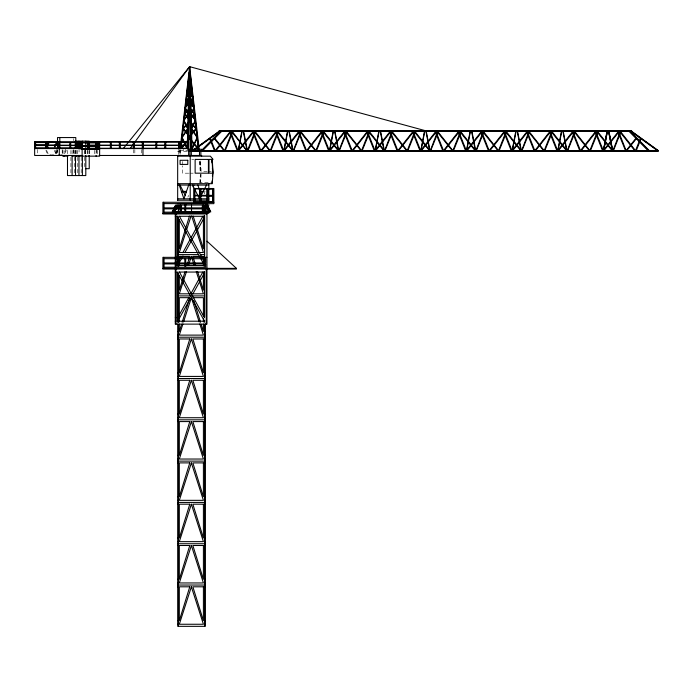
<?xml version="1.0" encoding="UTF-8"?>
<svg xmlns="http://www.w3.org/2000/svg" width="693" height="693" viewBox="0 0 693 693"><rect width="100%" height="100%" fill="white"/><g stroke="black" fill="none" stroke-linecap="round" stroke-linejoin="round"><path stroke-width="0.52" stroke-dasharray="3.46 2.6" d="M199.775 182.683L200.355 174.61M200.156 182.9L200.805 173.891M201.117 174.428L200.546 182.354L211.668 182.354M204.227 193.919L205.093 191.389M187.846 197.115L188.713 195.391M189.258 150.641L177.668 150.641L177.668 151.334L188.548 151.334M191.779 159.416L193.823 159.416M207.233 171.388L201.143 171.388L200.546 161.521M208.246 171.388L211.296 171.388M188.713 173.181L182.58 173.181L182.58 165.774M189.735 173.181L193.823 173.172M200.19 160.941L200.849 171.899M199.818 161.426L200.433 171.578M199.593 161.512L200.138 171.067M183.749 149.264L183.749 150.641M182.58 161.53L182.58 164.709M180.492 149.558L180.492 154.478M180.076 151.334L180.076 154.426M179.911 150.641L179.911 151.334M179.227 149.558L179.227 154.478M178.699 151.334L178.699 154.426M178.551 149.264L178.551 150.641M141.736 149.558L141.736 154.478M134.84 149.558L134.84 154.478M133.567 149.558L133.567 154.478M97.306 150.303L97.306 155.466M96.57 149.264L96.57 154.426M96.093 150.303L96.093 155.466M94.265 150.303L94.265 155.466M89.232 150.346L89.18 154.478M89.163 150.303L89.163 154.426M87.916 150.303L87.916 154.426M87.335 150.303L87.335 154.426M85.802 150.346L85.802 154.444M85.62 150.251L85.62 154.184M85.022 150.303L85.022 154.426M84.607 150.346L84.607 155.466M84.607 157.198L84.607 168.685M81.185 157.198L81.185 174.584M79.063 148.579L79.063 154.478M77.763 150.346L77.763 154.444M77.763 157.233L77.763 174.489M76.802 150.303L76.802 154.426M75.797 150.199L75.797 154.409M75.572 150.303L75.528 154.444M74.333 150.346L74.333 154.444M74.333 157.233L74.333 175.563M73.744 149.558L73.744 154.478M73.484 138.617L73.484 140.722M73.484 150.199L73.484 154.409M72.107 150.346L72.107 154.444M70.911 150.346L70.911 154.444M70.911 157.233L70.911 174.489M67.49 150.346L67.49 154.444M64.025 150.303L64.025 154.426M62.794 150.303L62.794 154.426M62.197 149.558L62.197 154.478M57.476 149.558L57.476 154.478M56.887 148.579L56.887 154.478M37.708 149.558L37.708 154.478M56.661 153.404A6.887 5.709 90 0 1 55.18 150.32M66.207 150.32A6.887 5.709 90 0 1 64.726 153.404M55.89 153.404A6.887 5.709 90 0 1 54.219 148.536M65.627 148.536A6.887 5.709 90 0 1 63.964 153.404M48.189 153.404A6.887 5.709 90 0 1 46.708 150.32M57.736 150.32A6.887 5.709 90 0 1 55.076 154.496M56.965 150.32A6.887 5.709 -90 0 1 55.492 153.404M47.419 153.404A6.887 5.709 -90 0 1 45.946 150.32"/><path stroke-width="1.04" d="M188.652 149.264L189.856 72.644L198.371 149.264L188.825 137.959L196.128 129.071L189.094 120.747L194.473 114.206L189.293 108.073L193.252 103.248L189.466 97.488L192.273 94.465L189.561 90.87L191.632 88.652L188.106 84.39L189.57 82.458M187.803 148.198L189.631 66.658L425.346 130.682M211.937 182.9L212.075 180.899M212.439 175.892L212.656 172.886M180.778 148.241L189.18 72.644L187.249 148.293L182.016 137.136L187.76 128.361L183.905 120.08L188.132 113.635L185.3 107.58L188.409 102.833L186.469 97.055L188.635 94.066L187.188 90.558L188.773 88.366L187.716 85.793L188.886 84.182L188.115 82.233M180.197 148.198L189.631 66.658L123.259 148.579M238.392 150.641L242.126 131.367M284.052 150.641L287.777 131.367M329.703 150.641L333.437 131.367M375.363 150.641L379.097 131.367M421.023 150.641L424.757 131.367M466.684 150.641L470.408 131.367M512.344 150.641L516.068 131.367M557.995 150.641L561.728 131.367M607.389 131.367L603.655 150.641L607.406 131.367M194.092 149.402L218.988 131.367L219.118 130.682L631.609 130.682L631.739 131.367L658.35 150.641L658.35 151.334L188.124 151.334M241.952 130.682L238.037 151.334M287.604 130.682L283.688 151.334M333.264 130.682L329.348 151.334M378.924 130.682L375.008 151.334M424.584 130.682L420.668 151.334M470.244 130.682L466.328 151.334M515.895 130.682L511.98 151.334M561.555 130.682L557.64 151.334M210.308 138.288L215.202 150.641L230.397 131.367L238.037 150.641L253.231 131.367L260.863 150.641L276.057 131.367L283.688 150.641L298.882 131.367L306.523 150.641L321.717 131.367L329.348 150.641L344.542 131.367L352.183 150.641L367.377 131.367L375.008 150.641L390.202 131.367L397.834 150.641L413.028 131.367L420.668 150.641L435.862 131.367L443.494 150.641L458.688 131.367L466.328 150.641L481.522 131.367L489.154 150.641L504.348 131.367L511.98 150.641L527.174 131.367L534.814 150.641L550.008 131.367L557.64 150.641L572.834 131.367L580.465 150.641L595.668 131.367L603.3 150.641L607.215 130.682L603.3 151.334M630.084 130.682L629.946 131.367L648.96 150.641L648.96 151.334M189.458 216.077L179.322 248.874L179.322 219.283M185.022 271.734L179.322 290.176L179.322 275.381M186.919 265.584L189.778 256.358L179.322 256.358L179.322 265.869M181.54 324.307L179.322 331.479L179.322 324.081M182.172 322.262L189.778 297.669L179.322 297.669L179.322 321.968M186.157 231.245L179.322 252.503L203.413 252.503L191.692 216.069M186.807 229.227L191.043 216.069M186.486 271.543L179.322 293.815L203.413 293.815L196.249 271.543M188.435 265.471L191.363 256.358L194.3 265.471M182.9 323.986L179.322 335.117L203.413 335.117L199.835 323.986M183.55 321.959L191.363 297.669L199.177 321.959M188.652 185.066L183.94 198.83L179.236 185.066M191.155 82.233L190.384 84.182L191.545 85.793L190.488 88.366L192.082 90.558L190.636 94.066L192.801 97.055L190.861 102.833L193.971 107.58L191.138 113.635L195.357 120.08L191.511 128.361L197.254 137.136L192.022 148.293M612.69 151.334L620.322 131.367L635.524 150.641L640.419 138.288M613.444 150.641L620.59 132.718L634.753 150.641M636.269 150.641L641.025 138.73M225.208 150.641L232.476 132.761L246.803 150.641M248.033 150.641L255.301 132.761L269.629 150.641M270.868 150.641L278.127 132.761L292.463 150.641M293.693 150.641L300.961 132.761L315.289 150.641M316.528 150.641L323.787 132.761L338.123 150.641M339.353 150.641L346.621 132.761L360.949 150.641M362.179 150.641L369.447 132.761L383.775 150.641M385.013 150.641L392.273 132.761L406.609 150.641M407.839 150.641L415.107 132.761L429.435 150.641M430.674 150.641L437.933 132.761L452.269 150.641M453.499 150.641L460.767 132.761L475.095 150.641M476.325 150.641L483.593 132.761L497.92 150.641M499.159 150.641L506.418 132.761L520.755 150.641M521.985 150.641L529.253 132.761L543.581 150.641M544.819 150.641L552.078 132.761L566.415 150.641M567.645 150.641L574.904 132.761L589.241 150.641M590.471 150.641L597.738 132.761L612.066 150.641M191.181 82.458L190.384 84.39L191.571 86.019L190.497 88.652L192.117 90.87L190.644 94.465L192.845 97.488L190.87 103.248L194.023 108.073L191.147 114.206L195.435 120.747L191.528 129.071L197.349 137.959L192.048 149.264L190.168 75.788M175.476 206.003L172.774 211.538L175.277 206.003L180.847 206.003L180.847 211.538L174.74 211.538L177.365 206.003M173.891 210.62L175.97 206.003M174.497 209.693L176.169 206.003M174.931 211.538L177.564 206.003M172.947 211.911L175.97 205.717M174.411 211.911L177.425 205.717M193.035 186.876L193.945 185.066M177.668 198.83L199.523 198.83L206.497 185.066M179.27 259.182L180.804 256.384M182.848 252.659L190.012 239.605M191.034 237.734L202.798 216.294M179.27 314.943L188.99 297.228M191.034 293.503L202.798 272.054M179.314 262.612L182.978 255.994M185.074 252.209L203.95 218.182M179.314 318.373L190.324 298.518M192.94 293.797L203.95 273.943M130.154 148.579L189.631 66.658L199.194 149.264M189.561 82.233L188.132 84.182L191.597 88.366L189.57 90.558L192.23 94.066L189.466 97.055L193.208 102.833L189.302 107.58L194.412 113.635L189.111 120.08L196.041 128.361L188.843 137.136L198.259 148.293M189.007 86.833L187.638 88.652L188.92 90.038M189.068 91.71L186.989 94.465L189.804 97.488L186.01 103.248L189.969 108.073L184.797 114.206L190.168 120.747L183.143 129.071L190.436 137.959L181.583 148.458M188.912 86.729L187.664 88.366L189.05 89.865M189.527 85.915L191.138 84.182L189.7 82.233M188.938 91.563L187.032 94.066L189.795 97.055L186.062 102.833L189.96 107.58L184.858 113.635L190.159 120.08L183.221 128.361L190.428 137.136L181.003 148.293L189.414 72.644L190.618 149.264M215.973 150.641L230.137 132.718L237.283 150.641M238.799 150.641L252.962 132.718L260.109 150.641M261.633 150.641L275.788 132.718L282.935 150.641M284.459 150.641L298.622 132.718L305.769 150.641M307.285 150.641L321.448 132.718L328.595 150.641M330.119 150.641L344.282 132.718L351.429 150.641M352.945 150.641L367.108 132.718L374.255 150.641M375.779 150.641L389.934 132.718L397.08 150.641M398.605 150.641L412.768 132.718L419.915 150.641M421.431 150.641L435.594 132.718L442.74 150.641M444.265 150.641L458.428 132.718L465.575 150.641M467.091 150.641L481.254 132.718L488.4 150.641M489.925 150.641L504.08 132.718L511.226 150.641M512.751 150.641L526.914 132.718L534.06 150.641M535.576 150.641L549.74 132.718L556.886 150.641M558.411 150.641L572.574 132.718L579.72 150.641M581.236 150.641L595.4 132.718L602.546 150.641M603.3 150.641L618.528 131.367L626.125 150.641L635.888 138.288M603.924 150.641L618.251 132.761L625.519 150.641M626.749 150.641L636.313 138.713M189.639 86.019L191.155 84.39L189.7 82.458M201.377 150.641L220.4 131.367M202.633 150.641L221.665 131.367M194.473 149.402L219.369 131.367M194.967 149.393L219.872 131.367M218.988 131.367L631.739 131.367M75.191 141.147L89.232 141.147L89.232 149.324M87.916 141.693L188.626 141.693L188.626 155.466M89.536 142.048L96.959 142.048M188.626 142.048L97.098 142.048L97.098 145.149M35.031 142.394L59.468 142.394L59.459 145.183L81.531 145.183M81.046 142.386L99.636 142.386L99.636 156.15L72.107 156.15M49.394 142.567L35.204 142.567L35.204 147.8M59.459 142.567L81.531 142.567M77.001 142.94L99.073 142.94M35.031 145.08L59.468 145.08M35.204 145.183L46.431 145.183L46.431 142.567M89.154 145.149L188.349 145.149M35.031 145.4L59.468 145.4L59.459 147.8M35.204 145.547L46.145 145.547M59.459 145.547L81.531 145.547M89.536 145.487L96.959 145.487M188.349 145.487L97.098 145.487L97.098 148.25M77.001 145.833L99.471 145.781L99.471 142.749L95.747 142.749L95.747 145.781M77.001 146.223L99.073 146.223M35.031 147.765L81.531 147.8M89.154 148.25L188.349 148.25M34.65 148.579L82.12 148.579M88.973 148.579L188.626 148.579M81.237 148.726L99.073 148.726M81.046 149.264L99.636 149.264M187.647 149.264L201.637 149.264L201.637 150.641M188.124 150.641L658.35 150.641M99.264 155.466L201.637 155.466L201.637 156.15M67.983 156.15L62.794 156.15L62.794 155.466M177.668 156.15L210.36 156.15L213.046 159.399L212.249 159.399L213.046 172.6L212.249 183.688L177.668 183.688M85.534 168.685L89.232 168.685L89.232 155.466M177.668 185.066L208.827 185.066M200.485 188.877L194.222 188.877L194.222 195.348L213.487 195.348M200.164 189.042L213.453 189.042L213.453 195.374M181.401 191.389L186.486 191.389M201.022 191.389L204.071 191.389M181.592 191.952L186.469 191.952M200.199 191.952L203.023 191.952M200.485 195.798L194.222 195.798L194.222 201.819L200.485 201.819M213.487 195.798L207.25 195.798L207.25 201.819L213.487 201.819M200.164 196.006L213.453 196.006L213.453 201.706L200.164 201.706M200.554 198.83L208.827 198.83M177.443 200.208L209.035 200.208M213.868 202.278L162.89 202.278L162.89 213.981L206.956 213.981M177.443 203.655L213.868 203.655L213.868 188.505L194.014 188.505L194.014 202.278M175.701 205.033L209.035 205.033M206.393 206.003L202.91 206.003L202.91 211.538L209.017 211.538L207.268 207.848M206.661 206.003L207.787 206.003L209.866 210.62M162.89 213.288L208.74 213.288L208.74 211.911M175.286 216.294L175.97 216.294M178.785 216.294L204.496 216.294L204.496 261.98L179.435 216.294M177.763 248.874L178.447 248.874M177.763 252.503L178.447 252.503M177.763 254.6L198.337 254.6M200.424 254.6L204.608 254.6M177.763 256.358L178.447 256.358M206.956 257.346L162.89 257.346L162.89 269.049L236.426 269.049L236.426 268.364L206.956 241.173M175.286 261.98L175.97 261.98M175.286 265.445L175.97 265.445M162.89 268.364L236.426 268.364M175.286 272.054L175.97 272.054M178.785 272.054L204.496 272.054L204.496 317.74L179.435 272.054M177.763 290.176L178.447 290.176M177.763 293.815L178.447 293.815M177.763 295.902L204.608 295.902M177.763 297.669L178.447 297.669M192.853 297.669L203.413 297.669L203.413 316.684M175.286 317.74L175.97 317.74M175.286 321.205L175.97 321.205M177.763 331.479L178.447 331.479M204.608 331.479L205.301 331.479M177.763 335.117L178.447 335.117M204.608 335.117L205.301 335.117M177.763 337.205L205.301 337.205M177.763 338.972L178.447 338.972M204.608 338.972L205.301 338.972M177.763 372.791L178.447 372.791M204.608 372.791L205.301 372.791M177.763 376.42L178.447 376.42M204.608 376.42L205.301 376.42M177.763 378.508L205.301 378.508M177.763 380.275L178.447 380.275M204.608 380.275L205.301 380.275M177.763 414.093L178.447 414.093M204.608 414.093L205.301 414.093M177.763 417.723L178.447 417.723M204.608 417.723L205.301 417.723M177.763 419.819L205.301 419.819M177.763 421.578L178.447 421.578M204.608 421.578L205.301 421.578M177.763 455.396L178.447 455.396M204.608 455.396L205.301 455.396M177.763 459.035L178.447 459.035M204.608 459.035L205.301 459.035M177.763 461.122L205.301 461.122M177.763 462.889L178.447 462.889M204.608 462.889L205.301 462.889M177.763 496.699L178.447 496.699M204.608 496.699L205.301 496.699M177.763 500.337L178.447 500.337M204.608 500.337L205.301 500.337M177.763 502.425L205.301 502.425M177.763 504.192L178.447 504.192M204.608 504.192L205.301 504.192M177.763 538.011L178.447 538.011M204.608 538.011L205.301 538.011M177.763 541.64L178.447 541.64M204.608 541.64L205.301 541.64M177.763 543.736L205.301 543.736M177.763 545.495L178.447 545.495M204.608 545.495L205.301 545.495M177.763 579.313L178.447 579.313M204.608 579.313L205.301 579.313M177.763 582.952L178.447 582.952M204.608 582.952L205.301 582.952M177.763 585.039L205.301 585.039M177.763 586.806L178.447 586.806M204.608 586.806L205.301 586.806M177.763 620.616L178.447 620.616M204.608 620.616L205.301 620.616M177.763 624.254L178.447 624.254M204.608 624.254L205.301 624.254M631.358 131.367L657.969 150.641M630.855 131.367L657.492 150.641M630.318 131.367L649.35 150.641M629.062 131.367L648.094 150.641M214.414 138.713L223.978 150.641M612.69 150.641L608.74 130.682L612.69 150.641L597.461 131.367L589.864 150.641L574.636 131.367L567.03 151.334M214.83 138.288L224.593 150.641L232.198 131.367L247.427 151.334M192.541 185.066L199.523 198.83M179.998 185.066L185.23 195.391M206.765 206.601L209.347 211.911M207.068 207.848L208.827 211.538M186.781 148.328L181.921 137.959L187.734 129.071L183.836 120.747L188.115 114.206L185.239 108.073L188.401 103.248L186.417 97.488L188.626 94.465L187.153 90.87L188.773 88.652L187.69 86.019L188.877 84.39L188.089 82.458M207.588 206.003L209.26 209.693M209.702 138.73L214.449 150.641M197.843 185.066L200.008 191.389M200.528 192.931L201.542 195.885M193.174 216.077L203.413 248.874L203.413 216.112M195.729 265.584L192.853 256.358L203.413 256.358L203.413 261.642M197.652 271.734L203.413 290.176L203.413 272.21M193.815 300.736L200.537 322.262M201.178 324.307L203.413 331.479L203.413 324.081M563.08 130.682L567.03 150.641L551.801 131.367L544.204 150.641L528.976 131.367L521.379 151.334M517.42 130.682L521.379 150.641L506.141 131.367L498.544 150.641L483.316 131.367L475.719 151.334M471.768 130.682L475.719 150.641L460.49 131.367L452.884 150.641L437.655 131.367L430.058 151.334M426.108 130.682L430.058 150.641L414.83 131.367L407.233 150.641L391.995 131.367L384.398 151.334M380.448 130.682L384.398 150.641L369.17 131.367L361.573 150.641L346.344 131.367L338.738 151.334M334.788 130.682L338.738 150.641L323.51 131.367L315.913 150.641L300.684 131.367L293.087 151.334M289.128 130.682L293.087 150.641L277.85 131.367L270.253 150.641L255.024 131.367L247.427 150.641L243.477 130.682M220.643 130.682L220.781 131.367L201.767 150.641L201.767 151.334M608.601 131.367L612.335 150.641L608.584 131.367M562.924 131.367L566.631 150.641M517.264 131.367L520.971 150.641M471.604 131.367L475.311 150.641M425.952 131.367L429.66 150.641M380.292 131.367L384 150.641M334.632 131.367L338.34 150.641M288.972 131.367L292.68 150.641M243.312 131.367L247.02 150.641M190.203 73.709L198.484 148.241M211.911 159.944L212.084 162.933M212.387 167.914L212.63 171.899M189.631 66.658L189.752 72.02M189.847 76.308L191.493 149.264M213.487 188.505L207.25 188.877L207.25 195.348M213.201 188.505L213.201 202.278M213.063 189.042L213.063 195.374M213.063 196.006L213.063 201.706M212.942 188.877L212.942 195.348M212.942 195.798L212.942 201.819M208.827 183.688L208.827 200.208M207.822 188.877L207.822 195.348M207.822 195.798L207.822 201.819M207.614 188.505L207.614 202.278M207.042 188.505L207.042 202.278M206.956 202.278L206.956 324.125L175.286 324.125L175.286 269.049M206.263 269.049L206.263 324.125M205.397 206.003L205.397 211.538M205.301 324.081L205.301 626.342L177.763 626.342L177.763 324.081M205.197 206.003L205.197 211.538M205.059 150.641L205.059 151.334M205.085 206.003L205.085 211.538M204.894 206.003L204.894 211.538M204.608 215.41L204.608 262.006M204.608 264.128L204.608 266.242M204.608 271.543L204.608 317.082M204.608 320.261L204.608 322.375M204.608 324.497L204.608 626.342M203.491 150.641L203.491 151.334M203.413 263.756L203.413 265.869M203.413 318.797L203.413 321.968M203.101 206.003L203.101 211.538M203.066 205.033L203.066 205.717M202.339 211.911L202.339 205.717L207.787 205.717L210.811 211.911L172.254 211.911L175.268 205.717L181.419 205.717L181.419 211.911M200.866 151.334L200.866 155.466M200.745 188.505L200.745 202.278M200.554 189.042L200.554 195.374M200.554 196.006L200.554 201.706M200.173 188.505L200.173 202.278M199.913 188.877L199.913 195.348M199.913 195.798L199.913 201.819M199.783 188.505L199.783 202.278M199.489 151.334L199.489 155.466M194.794 188.877L194.794 195.348M194.794 195.798L194.794 201.819M194.586 188.505L194.586 202.278M194.075 150.641L194.075 151.334M192.507 150.641L192.507 151.334M192.377 150.641L192.377 151.334M191.528 205.033L191.528 211.911M191.32 151.334L191.32 155.466M190.22 149.264L190.22 151.334M190.22 155.466L190.22 200.208M189.943 151.334L189.943 155.466M189.492 150.641L189.492 151.334M188.236 141.693L188.236 148.579M187.959 142.048L187.959 145.149M187.959 145.487L187.959 148.25M180.691 205.033L180.691 205.717M180.656 206.003L180.656 211.538M179.617 141.693L179.617 148.579M179.34 142.048L179.34 145.149M179.34 145.487L179.34 148.25M179.227 141.693L179.227 148.579M178.95 142.048L178.95 145.149M178.95 145.487L178.95 148.25M178.863 206.003L178.863 211.538M178.673 206.003L178.56 211.538M178.447 217.524L178.447 266.242M178.447 273.657L178.447 322.375M178.447 324.497L178.447 626.342M178.361 206.003L178.361 211.538M177.763 216.112L177.763 266.242M177.763 272.21L177.763 322.375M177.668 155.466L177.668 200.208M176.663 213.288L176.663 213.981M176.663 268.364L176.663 269.049M175.97 213.981L175.97 268.364M175.97 269.049L175.97 324.125M175.286 213.288L175.286 268.364M165.748 142.048L165.748 145.149M165.748 145.487L165.748 148.25M165.41 142.048L165.41 145.149M165.41 145.487L165.41 148.25M165.358 142.048L165.358 145.149M165.358 145.487L165.358 148.25M165.021 142.048L165.021 145.149M165.021 145.487L165.021 148.25M163.583 202.278L163.583 213.288M163.583 257.346L163.583 268.364M156.739 142.048L156.739 145.149M156.739 145.487L156.739 148.25M156.349 142.048L156.401 145.149M156.401 145.487L156.349 148.25M156.02 142.048L156.02 145.149M156.02 145.487L156.02 148.25M143.148 142.048L143.148 145.149M143.148 145.487L143.148 148.25M142.966 141.693L142.966 155.466M142.689 142.048L142.689 145.149M142.689 145.487L142.689 148.25M142.299 142.048L142.299 145.149M142.299 145.487L142.299 148.25M134.139 142.048L134.139 145.149M134.139 145.487L134.139 148.25M133.957 141.693L133.957 148.579M133.68 142.048L133.68 145.149M133.68 145.487L133.68 148.25M133.299 142.048L133.299 145.149M133.299 145.487L133.299 148.25M120.088 142.048L120.088 145.149M120.088 145.487L120.088 148.25M119.75 142.048L119.698 145.149M119.698 145.487L119.75 148.25M119.369 142.048L119.369 145.149M119.369 145.487L119.369 148.25M111.079 142.048L111.079 145.149M111.079 145.487L111.079 148.25M110.698 142.048L110.741 145.149M110.741 145.487L110.698 148.25M110.36 142.048L110.36 145.149M110.36 145.487L110.36 148.25M99.064 142.386L99.064 149.264M98.9 142.749L98.9 145.781M98.9 146.032L98.9 148.813M98.692 142.94L98.692 145.833M98.692 146.223L98.692 148.726M98.016 142.749L98.016 145.781M98.016 146.032L98.016 148.813M97.895 142.749L97.895 145.781M97.895 146.032L97.895 148.813M97.488 142.048L97.444 148.813M97.306 141.693L97.306 149.264M96.925 141.693L96.925 148.579M96.318 142.749L96.318 145.781M96.318 146.032L96.318 148.813M96.093 142.386L96.093 149.264M96.093 155.466L96.093 156.15M95.521 142.386L95.521 149.264M89.163 142.386L89.163 149.264M89.163 155.466L89.163 156.15M88.228 142.94L88.228 145.833M88.228 146.223L88.228 148.726M87.976 142.94L87.976 145.833M87.976 146.223L87.976 148.726M87.846 142.94L87.846 145.833M87.846 146.223L87.846 148.726M87.587 142.94L87.587 145.833M87.587 146.223L87.587 148.726M85.802 141.147L85.802 149.324M85.802 155.466L85.802 175.563L67.49 175.563L67.49 155.466M82.38 141.147L82.38 149.324M82.38 155.466L82.38 175.563M81.731 141.693L81.731 148.579M81.549 141.693L81.549 148.579M81.289 145.149L81.289 142.186L81.861 142.186L81.861 145.149L75.277 145.149L75.277 142.186M81.289 145.435L81.289 148.103L81.861 148.103L81.861 145.435L75.277 145.435L75.277 148.103M81.142 142.567L81.142 145.183M81.142 145.547L81.142 147.8M78.959 141.147L78.959 148.302M78.959 155.466L78.959 175.563M78.855 142.186L78.855 145.149M78.855 145.435L78.855 148.103M78.448 142.186L78.448 145.149M78.448 145.435L78.448 148.103M78.283 142.186L78.283 145.149M78.283 145.435L78.283 148.103M77.391 142.94L77.391 145.833M77.391 146.223L77.391 147.886M76.802 142.386L76.802 148.103M76.802 155.466L76.802 156.15M76.421 142.386L76.421 148.103M75.849 148.103L75.797 137.56L57.51 137.56L57.51 148.094M75.528 141.147L75.528 148.302M75.528 155.466L75.528 175.563M72.107 155.466L72.107 175.563M70.686 142.567L70.686 145.183M70.686 145.547L70.686 147.8M70.4 142.567L70.305 145.183M70.305 145.547L70.4 147.8M70.019 142.567L70.019 145.183M70.019 145.547L70.019 147.8M64.025 155.466L64.025 156.15M59.815 137.56L59.858 148.579M59.286 141.693L59.286 155.466M58.905 141.693L58.905 148.579M47.739 142.394L47.739 145.08M47.739 145.4L47.739 147.765M47.54 142.394L47.54 145.08M47.54 145.4L47.54 147.765M47.176 142.394L47.176 145.08M47.176 145.4L47.176 147.765M46.968 142.394L46.968 145.08M46.968 145.4L46.968 147.765M46.145 142.567L46.145 145.183M46.05 142.567L46.05 145.183M46.05 145.547L46.05 147.8M45.764 142.567L45.764 145.183M45.764 145.547L45.764 147.8M35.603 142.394L35.586 145.183M35.603 145.4L35.586 147.8M35.031 141.693L35.031 148.579M52.928 155.189A6.887 5.709 -90 0 1 49.974 155.189M45.946 146.751A6.887 5.709 -90 0 1 49.974 141.892M53.699 155.189A6.887 5.709 90 0 1 50.745 155.189M46.708 146.751A6.887 5.709 90 0 1 52.226 141.649M61.4 155.189A6.887 5.709 90 0 1 58.446 155.189M54.409 146.751A6.887 5.709 90 0 1 57.069 142.576M62.171 155.189A6.887 5.709 90 0 1 59.217 155.189M55.18 146.751A6.887 5.709 90 0 1 57.84 142.576M189.778 338.972L179.322 372.791L179.322 338.972L189.778 338.972M189.778 380.275L179.322 414.093L179.322 380.275L189.778 380.275M189.778 421.578L179.322 455.396L179.322 421.578L189.778 421.578M189.778 462.889L179.322 496.699L179.322 462.889L189.778 462.889M189.778 504.192L179.322 538.011L179.322 504.192L189.778 504.192M189.778 545.495L179.322 579.313L179.322 545.495L189.778 545.495M189.778 586.806L179.322 620.616L179.322 586.806L189.778 586.806M191.363 338.972L179.322 376.42L203.413 376.42L191.363 338.972M191.363 380.275L179.322 417.723L203.413 417.723L191.363 380.275M191.363 421.578L179.322 459.035L203.413 459.035L191.363 421.578M191.363 462.889L179.322 500.337L203.413 500.337L191.363 462.889M191.363 504.192L179.322 541.64L203.413 541.64L191.363 504.192M191.363 545.495L179.322 582.952L203.413 582.952L191.363 545.495M191.363 586.806L179.322 624.254L203.413 624.254L191.363 586.806M212.023 159.399L208.991 159.416L208.991 173.172L212.812 173.181L212.023 159.399M82.12 141.693L34.65 141.693L34.65 155.466L82.12 155.466L82.12 141.693M99.471 146.032L95.747 146.032L95.747 148.813L99.471 148.813L99.471 146.032M208.42 159.416L195.131 159.416L195.131 173.181L208.42 173.172L208.42 159.416M187.794 160.282L180.093 160.282L180.093 164.414L187.794 164.414L187.794 160.282M184.823 203.612L163.964 203.612L163.964 207.883L184.823 207.883L184.823 203.612M205.682 203.612L185.724 203.612L185.724 207.883L205.682 207.883L205.682 203.612M184.823 208.844L163.964 208.844L163.964 212.153L184.823 212.153L184.823 208.844M205.682 208.844L185.724 208.844L185.724 212.153L205.682 212.153L205.682 208.844M184.823 258.688L163.964 258.688L163.964 262.959L184.823 262.959L184.823 258.688M205.682 258.688L185.724 258.688L185.724 262.959L205.682 262.959L205.682 258.688M184.823 263.92L163.964 263.92L163.964 267.229L184.823 267.229L184.823 263.92M205.682 263.92L185.724 263.92L185.724 267.229L205.682 267.229L205.682 263.92M204.496 265.445L177.235 265.445L177.235 216.294L204.496 265.445M204.496 321.205L177.235 321.205L177.235 272.054L204.496 321.205M203.413 338.972L192.853 338.972L203.413 372.791L203.413 338.972M203.413 380.275L192.853 380.275L203.413 414.093L203.413 380.275M203.413 421.578L192.853 421.578L203.413 455.396L203.413 421.578M203.413 462.889L192.853 462.889L203.413 496.699L203.413 462.889M203.413 504.192L192.853 504.192L203.413 538.011L203.413 504.192M203.413 545.495L192.853 545.495L203.413 579.313L203.413 545.495M203.413 586.806L192.853 586.806L203.413 620.616L203.413 586.806"/></g></svg>
